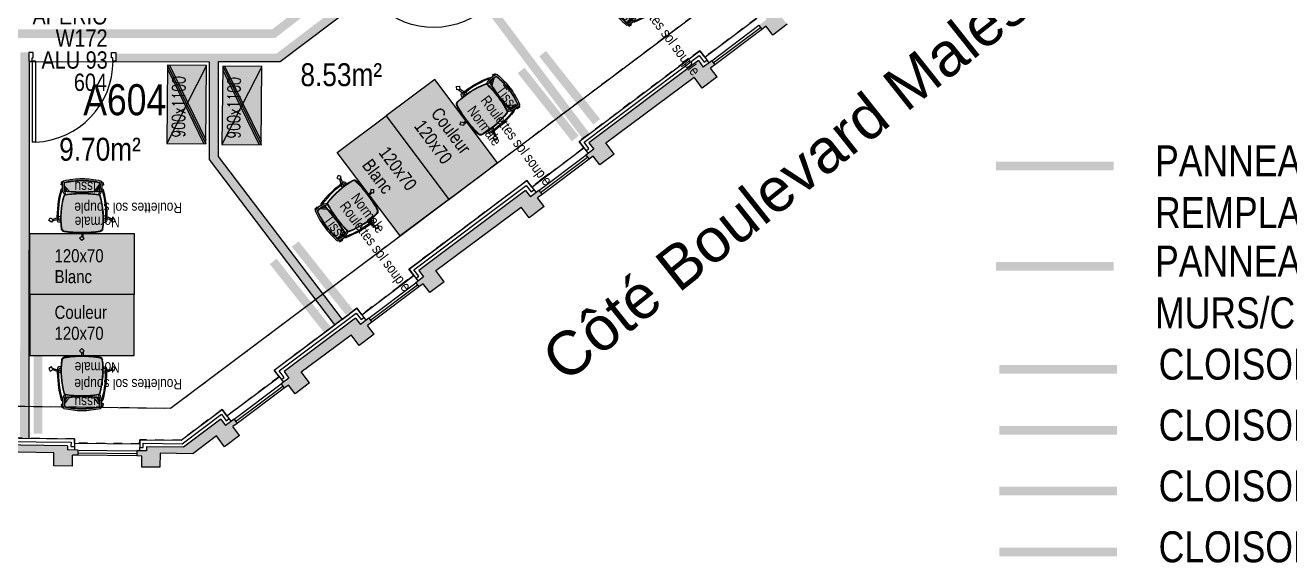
# Model space of a CAD drawing. Extents: x -28.5 to 23.1, y -8.3 to 57.2.
# Drawn here: x 0.21 to 14.74, y -6.72 to -0.54 of the extents above; entities that cross this region are included whole.
import ezdxf
from ezdxf.enums import TextEntityAlignment as Align

# ---------------------------------------------------------------- set-up
doc = ezdxf.new("R2010")
doc.units = 0
doc.header["$LTSCALE"] = 0.001
for name, pattern in [('CACHE', [0.375, 0.25, -0.125]), ('CONTINU', [0]), ('HIDDEN', [9.525, 6.35, -3.175])]:
    doc.linetypes.add(name, pattern=pattern)
for name, color, linetype in [('00-INF 180', 30, 'Continuous'), ('01-FAC_CHASSIS EXI', 4, 'Continuous'), ('01-STR_MACONNERIE_HACH', 252, 'Continuous'), ('02-ISOLATION', 6, 'ISOLATION'), ('A-Etiq_Mob', 7, 'Continuous'), ('A-Etiquettes', 7, 'Continuous'), ('A-MobilierAQ', 7, 'Continuous'), ('A-num pièce', 1, 'Continuous')]:
    doc.layers.add(name, color=color, linetype=linetype)
for name, color, linetype, true_color in [('A-cote', 7, 'Continuous', 0x425746), ('A-mobilier', 7, 'Continuous', 0x666666), ('A-MOQUETTE', 7, 'Continuous', 0xe5ecff), ('A-projet', 7, 'Continuous', 0x5b6280), ('A-signalétique', 7, 'Continuous', 0x666666), ('A-vitré', 7, 'Continuous', 0x61becc), ('couleur siege', 1, 'Continuous', 0xff0000)]:
    doc.layers.add(name, color=color, linetype=linetype, true_color=true_color)
doc.layers.add('A-portes', color=7, linetype='Continuous', lineweight=25)
doc.styles.add('ARIAL', font='arial.ttf')
doc.styles.add('ROMAND', font='romand__.ttf', dxfattribs={"width": 0.7})
doc.styles.get("Standard").update_dxf_attribs({"font": 'ARIALN.TTF'})
doc.linetypes.add('ISOLATION', pattern='A,0.00254,-2.54,[134,ltypeshp.shx,S=2.54,R=0,X=-2.54,Y=0],-5.08,[134,ltypeshp.shx,S=2.54,R=180,X=2.54,Y=0],-2.54', length=10.16254)

# ---------------------------------------------------------------- blocks, each defined once
blk = doc.blocks.new('chaise')
at = {"layer": 'A-mobilier', "ltscale": 0.1, "true_color": 0xc7c8ca}
h = blk.add_hatch(color=9, dxfattribs=at)
h.dxf.hatch_style = 1
h.paths.add_polyline_path([(0.272, 0.456, 0.30076), (0.236, 0.489, 0.043342), (0.008, 0.509, 0.043342), (-0.219, 0.489, 0.300759), (-0.255, 0.456, 0.09791), (-0.223, 0.027, 0.292085), (-0.207, 0.013, 0.040929), (0.008, -0.005, 0.040929), (0.223, 0.013, 0.292085), (0.239, 0.027, 0.09791)])
h.paths.add_polyline_path([(0.159, -0.024, 0.015765), (0.008, -0.018, 0.016739), (-0.152, -0.025), (-0.19, -0.069), (-0.218, -0.103, 0.040824), (-0.213, -0.142, 0.054873), (0.008, -0.167, 0.054873), (0.23, -0.142, 0.02252), (0.233, -0.121), (0.219, -0.101)])
h.paths.add_polyline_path([(0.191, -0.026, 0.003373), (0.159, -0.024), (0.219, -0.101), (0.233, -0.121, 0.02535), (0.235, -0.097)])
h.paths.add_polyline_path([(0.226, -0.03, 0.0036), (0.191, -0.026), (0.235, -0.097, 0.0714)])
h.paths.add_polyline_path([(-0.152, -0.025, 0.003505), (-0.185, -0.027), (-0.196, -0.043), (-0.217, -0.075, 0.030269), (-0.218, -0.103), (-0.19, -0.069)])
h.paths.add_polyline_path([(-0.185, -0.027, 0.002494), (-0.209, -0.03, 0.048116), (-0.217, -0.075), (-0.196, -0.043)], flags=17)
at = {"layer": 'A-mobilier'}
for p, q in [((0.004, 0.509), (0.006, 0.543)), ((0.022, 0.558), (0.023, 0.509)), ((-0.374, 0.349), (-0.308, 0.33)), ((-0.308, 0.308), (-0.363, 0.33)), ((-0.292, 0.326), (-0.283, 0.323)), ((-0.262, 0.365), (-0.287, 0.365)), ((-0.263, 0.345), (-0.272, 0.345)), ((0.279, 0.365), (0.303, 0.365)), ((0.279, 0.345), (0.288, 0.345)), ((0.324, 0.32), (0.378, 0.334)), ((0.398, 0.325), (0.324, 0.298)), ((0.279, 0.31), (0.309, 0.317)), ((0.309, 0.293), (0.279, 0.282)), ((-0.242, -0.066), (-0.241, -0.066)), ((-0.19, -0.069), (-0.219, -0.105)), ((-0.217, -0.075), (-0.196, -0.043)), ((0.233, -0.121), (0.219, -0.101)), ((0.258, -0.066), (0.257, -0.066))]:
    blk.add_line(p, q, dxfattribs=at)
at = {"layer": 'A-mobilier', "linetype": 'HIDDEN'}
for p, q in [((-0.283, 0.323), (-0.263, 0.317)), ((-0.263, 0.29), (-0.293, 0.302)), ((-0.196, -0.043), (-0.185, -0.027)), ((-0.152, -0.025), (-0.19, -0.069)), ((0.219, -0.101), (0.159, -0.024)), ((0.191, -0.026), (0.235, -0.097))]:
    blk.add_line(p, q, dxfattribs=at)
at = {"layer": 'A-mobilier'}
for points in [[(-0.024, 0.57), (0.006, 0.543), (0.034, 0.572), (0.003, 0.6)], [(-0.398, 0.31), (-0.363, 0.331), (-0.383, 0.366), (-0.418, 0.345)], [(0.395, 0.371), (0.378, 0.334), (0.415, 0.317), (0.432, 0.354)]]:
    blk.add_lwpolyline(points, close=True, dxfattribs=at)
for points in [[(-0.243, -0.109), (-0.259, -0.113), (-0.25, -0.153), (-0.237, -0.15)], [(0.255, -0.145), (0.275, -0.147), (0.28, -0.107), (0.259, -0.105)]]:
    blk.add_lwpolyline(points, dxfattribs=at)
for centre, radius, start, end in [((-0.212, 0.445), 0.0447, 99.9272, 166.8835), ((-0.019, -0.687), 1.184, 88.7046, 100.0235), ((0.008, -0.811), 1.32, 90, 99.927), ((0.008, -0.811), 1.32, 80.073, 90), ((0.035, -0.687), 1.184, 79.9765, 91.2954), ((0.228, 0.445), 0.0447, 13.1165, 80.0728), ((1.039, 0.304), 1.347, 178.2197, 195.2822), ((-0.287, 0.345), 0.02, 90, 178.2197), ((0.842, 0.272), 1.135, 177.2781, 195.5028), ((-0.272, 0.325), 0.02, 90, 177.2781), ((0.845, 0.323), 1.108, 173.1278, 195.4958), ((0.845, 0.323), 1.103, 173.7387, 195.3268), ((-0.203, 0.434), 0.0495, 115.9014, 169.3298), ((-0.829, 0.323), 1.103, 344.6732, 6.2613), ((-0.829, 0.323), 1.108, 344.5042, 6.8722), ((0.219, 0.434), 0.0495, 10.6702, 64.0986), ((-0.826, 0.272), 1.135, 344.4972, 2.7219), ((-1.023, 0.304), 1.347, 344.7178, 1.7803), ((0.288, 0.325), 0.02, 2.7219, 90), ((0.303, 0.345), 0.02, 1.7803, 90), ((-0.207, -0.008), 0.02, 80.7555, 159.0187), ((-0.204, 0.032), 0.02, 195.4958, 260.6251), ((0.02, -0.095), 0.243, 156.8702, 192.2258), ((-0.2, 0.037), 0.02, 195.3268, 260.7665), ((0.008, 1.315), 1.32, 260.6251, 270), ((-0.186, -0.008), 0.02, 114.7785, 159.0187), ((0.008, 1.315), 1.315, 260.7665, 270), ((0.008, 1.315), 1.315, 270, 279.2335), ((0.008, 1.315), 1.32, 270, 279.3749), ((0.202, -0.008), 0.02, 20.9813, 65.2215), ((0.216, 0.037), 0.02, 279.2335, 344.6732), ((0.223, -0.008), 0.02, 20.9813, 99.2445), ((-0.003, -0.095), 0.243, 347.7742, 23.1298), ((0.22, 0.032), 0.02, 279.3749, 344.5042), ((-0.241, -0.046), 0.02, 195.2822, 270), ((-0.233, -0.026), 0.02, 195.5028, 252.7294), ((0.02, -0.095), 0.263, 159.0187, 193.9621), ((-0.22, -0.145), 0.02, 218.589, 257.0335), ((0.02, -0.095), 0.238, 164.1556, 191.4603), ((0.01, 0.853), 1.024, 257.1546, 269.8984), ((0.031, -2.412), 2.399, 90.5363, 95.8288), ((0.01, 0.853), 1.019, 257.3346, 269.8979), ((0.031, -2.412), 2.394, 90.5374, 95.7482), ((-0.014, -2.412), 2.399, 84.1712, 89.4637), ((-0.014, -2.412), 2.394, 84.2518, 89.4626), ((0.006, 0.853), 1.019, 270.1021, 282.6654), ((0.006, 0.853), 1.024, 270.1016, 282.8454), ((-0.003, -0.095), 0.238, 348.5397, 15.8444), ((0.236, -0.145), 0.02, 282.9665, 321.411), ((-0.003, -0.095), 0.263, 346.0379, 20.9813), ((0.249, -0.026), 0.02, 287.2706, 344.4972), ((0.257, -0.046), 0.02, 270, 344.7178), ((0.01, 0.853), 1.044, 257.0335, 269.9004), ((0.006, 0.853), 1.044, 270.0996, 282.9665)]:
    blk.add_arc(centre, radius, start, end, dxfattribs=at)
blk = doc.blocks.new('SiègeT1')
at = {"layer": 'couleur siege', "true_color": 0x8a6689}
for points in [[(-0.194, 0.224), (-0.077, 0.21), (0.039, 0.212), (0.155, 0.217), (0.198, 0.222), (0.203, 0.244), (0.204, 0.282), (0.201, 0.321), (0.123, 0.338), (0.039, 0.343), (-0.023, 0.345), (-0.098, 0.338), (-0.149, 0.331), (-0.196, 0.322), (-0.202, 0.3), (-0.201, 0.265)], [(-0.208, -0.236), (-0.225, -0.22), (-0.234, -0.197), (-0.236, -0.14), (-0.238, -0.076), (-0.234, -0.012), (-0.228, 0.045), (-0.218, 0.102), (-0.211, 0.132), (-0.201, 0.169), (-0.197, 0.177), (-0.184, 0.18), (-0.12, 0.188), (-0.049, 0.193), (0.009, 0.195), (0.077, 0.193), (0.132, 0.188), (0.169, 0.183), (0.191, 0.179), (0.199, 0.177), (0.204, 0.173), (0.207, 0.164), (0.219, 0.115), (0.231, 0.045), (0.237, -0.005), (0.241, -0.063), (0.241, -0.105), (0.24, -0.159), (0.236, -0.197), (0.235, -0.21), (0.229, -0.22), (0.222, -0.229), (0.213, -0.234), (0.207, -0.236), (0.175, -0.242), (0.114, -0.248), (0.051, -0.251), (-0.05, -0.252), (-0.126, -0.247), (-0.191, -0.238)]]:
    blk.add_hatch(color=8, dxfattribs=at).paths.add_polyline_path(points)
at = {"extrusion": (0, 0, -1), "xscale": 0.8999999999999986, "yscale": 0.8999999999999986, "zscale": -0.9, "rotation": 180}
blk.add_blockref('chaise', (0.005, 0.195), dxfattribs=at)
at = {"layer": 'A-Etiq_Mob', "style": 'ROMAND', "width": 0.7}
for tag, p in [('FINITION', (-0.079, 0.177)), ('PIETEMENT', (-0.091, -0.031)), ('ASSISE', (-0.088, -0.224)), ('COULEUR', (-0.104, -0.424))]:
    blk.add_attdef(tag, p, '', height=0.15, dxfattribs=at)
blk = doc.blocks.new('Poste127')
at = {"transparency": 33554582}
h = blk.add_hatch(color=256, dxfattribs=at)
h.dxf.hatch_style = 1
h.set_gradient(color1=(199, 200, 202), color2=(255, 246, 230), tint=1, name='CURVED')
h.paths.add_polyline_path([(0, 0.7), (0, 0), (1.2, 0), (1.2, 0.7)])
blk.add_lwpolyline([(0, 0.7), (0, 0), (1.2, 0), (1.2, 0.7)], close=True)
at = {"layer": 'A-Etiq_Mob'}
for tag, p in [('FINITION', (0.284, 0.421)), ('DIM', (0.284, 0.18))]:
    blk.add_attdef(tag, p, '', height=0.15, dxfattribs=at)
blk = doc.blocks.new('Poste127Couleur')
at = {"transparency": 33554582}
h = blk.add_hatch(color=256, dxfattribs=at)
h.dxf.hatch_style = 1
h.set_gradient(color1=(169, 83, 160), color2=(255, 246, 230), tint=1, name='CURVED')
h.paths.add_polyline_path([(0, 0.703), (0, 0.003), (1.2, 0.003), (1.2, 0.703)])
blk.add_lwpolyline([(0, 0.7), (0, 0), (1.2, 0), (1.2, 0.7)], close=True)
at = {"layer": 'A-Etiq_Mob'}
for tag, p in [('STRATIFIE', (0.284, 0.421)), ('DIM', (0.284, 0.18))]:
    blk.add_attdef(tag, p, '', height=0.15, dxfattribs=at)
blk = doc.blocks.new('Xref-R6-2018-11')
at = {"layer": '01-STR_MACONNERIE_HACH'}
h = blk.add_hatch(color=256, dxfattribs=at)
h.dxf.hatch_style = 1
h.paths.add_polyline_path([(-9.864, 5.771), (-9.754, 5.77), (-9.753, 5.859), (-9.807, 5.86), (-9.807, 5.987), (-9.948, 5.988), (-9.949, 5.806), (-10.91, 5.812), (-10.909, 5.994), (-11.051, 5.995), (-11.052, 5.868), (-11.106, 5.868), (-11.107, 5.779), (-10.996, 5.778), (-10.997, 5.624), (-9.865, 5.617)])
h.paths.add_polyline_path([(-6.915, 5.752), (-6.804, 5.751), (-6.803, 5.841), (-6.858, 5.841), (-6.857, 5.968), (-6.999, 5.969), (-7, 5.787), (-8.61, 5.798), (-8.609, 5.979), (-8.75, 5.98), (-8.751, 5.853), (-8.805, 5.853), (-8.806, 5.764), (-8.695, 5.763), (-8.696, 5.609), (-6.916, 5.598)])
h.paths.add_polyline_path([(-3.966, 5.733), (-3.855, 5.732), (-3.855, 5.822), (-3.909, 5.822), (-3.908, 5.949), (-4.05, 5.95), (-4.051, 5.768), (-5.66, 5.779), (-5.659, 5.96), (-5.8, 5.961), (-5.801, 5.834), (-5.856, 5.834), (-5.856, 5.745), (-5.746, 5.744), (-5.747, 5.59), (-3.967, 5.579)])
h.paths.add_polyline_path([(-1.648, 5.718), (-1.537, 5.717), (-1.537, 5.807), (-1.591, 5.807), (-1.591, 5.934), (-1.732, 5.935), (-1.733, 5.754), (-2.711, 5.76), (-2.71, 5.942), (-2.852, 5.942), (-2.852, 5.815), (-2.907, 5.816), (-2.907, 5.726), (-2.797, 5.725), (-2.798, 5.571), (-1.649, 5.564)])
h.paths.add_polyline_path([(9.289, 6.053), (16.434, -3.486), (15.571, -4.134), (15.627, -4.209), (15.537, -4.276), (15.573, -4.324), (15.621, -4.288), (15.697, -4.388), (15.862, -4.264), (15.766, -4.136), (16.546, -3.55), (16.818, -3.911), (17.24, -3.594), (16.995, -3.269), (9.452, 6.775), (8.187, 5.818), (8.094, 5.94), (7.91, 5.8), (7.99, 5.694), (7.881, 5.609), (7.98, 5.478), (8.195, 5.645), (8.397, 5.378)])
h.paths.add_polyline_path([(14.794, -4.874), (14.887, -4.997), (15.058, -4.868), (14.983, -4.767), (15.032, -4.73), (14.996, -4.682), (14.899, -4.755), (14.843, -4.681), (13.444, -5.732), (13.499, -5.806), (13.41, -5.873), (13.446, -5.921), (13.494, -5.885), (13.57, -5.986), (13.735, -5.862), (13.639, -5.733)])
h.paths.add_polyline_path([(12.931, -6.466), (12.855, -6.365), (12.905, -6.328), (12.869, -6.28), (12.772, -6.353), (12.716, -6.278), (11.4, -7.267), (11.456, -7.341), (11.366, -7.408), (11.402, -7.456), (11.45, -7.42), (11.526, -7.521), (11.691, -7.397), (11.595, -7.268), (12.667, -6.471), (12.759, -6.595)])
h.paths.add_polyline_path([(10.812, -7.9), (10.861, -7.863), (10.825, -7.815), (10.728, -7.888), (10.672, -7.813), (9.413, -8.759), (9.468, -8.833), (9.379, -8.901), (9.415, -8.949), (9.463, -8.912), (9.539, -9.013), (9.704, -8.889), (9.608, -8.761), (10.623, -8.006), (10.716, -8.13), (10.887, -8.001)])
h.paths.add_polyline_path([(8.824, -9.392), (8.874, -9.355), (8.838, -9.307), (8.741, -9.38), (8.685, -9.306), (7.458, -10.228), (7.513, -10.302), (7.424, -10.369), (7.46, -10.417), (7.508, -10.381), (7.584, -10.482), (7.749, -10.357), (7.653, -10.229), (8.636, -9.499), (8.728, -9.622), (8.9, -9.493)])
h.paths.add_polyline_path([(6.869, -10.86), (6.919, -10.823), (6.883, -10.775), (6.786, -10.848), (6.73, -10.774), (5.909, -11.39), (5.965, -11.465), (5.875, -11.532), (5.911, -11.58), (5.96, -11.544), (6.035, -11.644), (6.201, -11.52), (6.104, -11.392), (6.681, -10.967), (6.773, -11.09), (6.945, -10.961)])
h.paths.add_polyline_path([(5.321, -12.023), (5.37, -11.986), (5.334, -11.938), (5.237, -12.011), (5.181, -11.937), (4.752, -12.259), (4.329, -12.254), (4.329, -12.302), (4.217, -12.3), (4.216, -12.36), (4.276, -12.361), (4.275, -12.487), (4.481, -12.49), (4.483, -12.329), (4.861, -12.334), (5.132, -12.13), (5.225, -12.253), (5.397, -12.124)])
h.paths.add_polyline_path([(3.478, -12.351), (3.539, -12.352), (3.54, -12.292), (3.419, -12.29), (3.419, -12.242), (2.292, -12.228), (2.291, -12.276), (2.179, -12.274), (2.178, -12.334), (2.239, -12.335), (2.237, -12.461), (2.444, -12.464), (2.446, -12.303), (3.263, -12.32), (3.261, -12.474), (3.476, -12.477)])
h.paths.add_polyline_path([(1.382, -12.217), (-0.924, -12.187), (-0.925, -12.235), (-1.036, -12.233), (-1.037, -12.293), (-0.977, -12.294), (-0.979, -12.42), (-0.772, -12.423), (-0.77, -12.262), (1.225, -12.294), (1.223, -12.448), (1.438, -12.451), (1.44, -12.325), (1.502, -12.326), (1.502, -12.266), (1.381, -12.264)])
h.paths.add_polyline_path([(-1.713, -12.225), (-1.835, -12.223), (-1.834, -12.175), (-3.226, -12.158), (-3.227, -12.205), (-3.339, -12.204), (-3.339, -12.264), (-3.279, -12.265), (-3.281, -12.391), (-3.074, -12.393), (-3.072, -12.232), (-1.99, -12.253), (-1.992, -12.407), (-1.777, -12.41), (-1.776, -12.284), (-1.714, -12.284)])
h.paths.add_polyline_path([(-4.015, -12.195), (-4.137, -12.194), (-4.136, -12.146), (-6.235, -12.119), (-6.235, -12.167), (-6.347, -12.165), (-6.348, -12.225), (-6.288, -12.226), (-6.289, -12.352), (-6.083, -12.355), (-6.08, -12.194), (-4.292, -12.223), (-4.294, -12.378), (-4.08, -12.38), (-4.078, -12.254), (-4.016, -12.255)])
h.paths.add_polyline_path([(-7.145, -12.108), (-9.19, -12.082), (-9.191, -12.129), (-9.302, -12.128), (-9.303, -12.188), (-9.243, -12.188), (-9.245, -12.315), (-9.038, -12.317), (-9.036, -12.156), (-7.301, -12.185), (-7.303, -12.339), (-7.088, -12.342), (-7.086, -12.216), (-7.025, -12.217), (-7.024, -12.157), (-7.145, -12.155)])
h.paths.add_polyline_path([(-10.042, -12.178), (-9.98, -12.179), (-9.979, -12.119), (-10.101, -12.117), (-10.1, -12.07), (-11.504, -12.052), (-11.504, -12.1), (-11.616, -12.098), (-11.617, -12.158), (-11.557, -12.159), (-11.558, -12.285), (-11.352, -12.288), (-11.35, -12.127), (-10.256, -12.147), (-10.258, -12.302), (-10.043, -12.304)])
h.paths.add_polyline_path([(2.694, 4.769), (2.849, 4.877), (2.093, 5.949), (0.484, 5.959), (0.482, 5.739), (-0.394, 5.745), (-0.392, 5.927), (-0.534, 5.928), (-0.535, 5.8), (-0.589, 5.801), (-0.59, 5.711), (-0.479, 5.711), (-0.48, 5.557), (0.67, 5.549), (0.671, 5.769), (1.995, 5.761)])
h.paths.add_polyline_path([(3.718, 3.643), (3.564, 3.534), (4.011, 2.9), (4.663, 2.806), (4.663, 2.808), (4.946, 2.765), (5.691, 3.329), (5.512, 3.566), (5.78, 3.774), (5.68, 3.903), (5.606, 3.846), (5.504, 3.979), (5.31, 3.832), (5.403, 3.71), (4.49, 3.019), (4.119, 3.075)])
h.paths.add_polyline_path([(-13.035, -4.406), (-13.535, -4.406), (-13.535, -3.406), (-13.016, -3.406), (-12.848, 5.636), (-12.166, 5.631), (-12.165, 5.785), (-12.054, 5.785), (-12.054, 5.874), (-12.108, 5.874), (-12.107, 6.002), (-12.249, 6.003), (-12.25, 5.821), (-13.431, 5.828), (-13.766, -12.103), (-12.57, -12.118), (-12.572, -12.272), (-12.357, -12.275), (-12.356, -12.149), (-12.294, -12.15), (-12.293, -12.09), (-12.414, -12.088), (-12.414, -12.04), (-13.177, -12.031), (-13.036, -4.429)])
h.paths.add_polyline_path([(-13.535, -4.406), (-13.535, -3.406)], flags=16)
for p, q in [((11.691, -7.397), (11.526, -7.521)), ((11.45, -7.42), (11.402, -7.456)), ((10.672, -7.813), (9.413, -8.759)), ((10.825, -7.815), (10.728, -7.888)), ((10.861, -7.863), (10.812, -7.9)), ((10.887, -8.001), (10.716, -8.13)), ((9.468, -8.833), (9.379, -8.901)), ((9.463, -8.912), (9.415, -8.949)), ((9.704, -8.889), (9.539, -9.013)), ((8.685, -9.306), (7.458, -10.228)), ((8.838, -9.307), (8.741, -9.38)), ((8.874, -9.355), (8.824, -9.392)), ((8.9, -9.493), (8.728, -9.622)), ((7.513, -10.302), (7.424, -10.369)), ((7.508, -10.381), (7.46, -10.417)), ((7.749, -10.357), (7.584, -10.482)), ((6.73, -10.774), (5.909, -11.39)), ((6.883, -10.775), (6.786, -10.848)), ((6.919, -10.823), (6.869, -10.86)), ((6.945, -10.961), (6.773, -11.09)), ((5.965, -11.465), (5.875, -11.532)), ((5.96, -11.544), (5.911, -11.58)), ((6.201, -11.52), (6.035, -11.644)), ((5.181, -11.937), (4.752, -12.259)), ((5.334, -11.938), (5.237, -12.011)), ((5.37, -11.986), (5.321, -12.023)), ((5.132, -12.13), (4.861, -12.334)), ((5.225, -12.253), (5.132, -12.13)), ((5.397, -12.124), (5.225, -12.253)), ((3.419, -12.242), (2.292, -12.228)), ((3.54, -12.292), (3.419, -12.29)), ((3.539, -12.352), (3.478, -12.351)), ((4.329, -12.302), (4.217, -12.3)), ((4.752, -12.259), (4.329, -12.254)), ((4.483, -12.329), (4.481, -12.49)), ((4.861, -12.334), (4.483, -12.329)), ((3.476, -12.477), (3.261, -12.474)), ((4.276, -12.361), (4.216, -12.36)), ((4.481, -12.49), (4.275, -12.487))]:
    blk.add_line(p, q)
for points in [[(11.366, -7.408), (11.402, -7.456)], [(11.526, -7.521), (11.45, -7.42)], [(10.672, -7.813), (10.728, -7.888)], [(10.825, -7.815), (10.861, -7.863)], [(10.887, -8.001), (10.812, -7.9)], [(9.608, -8.761), (10.623, -8.006)], [(10.716, -8.13), (10.623, -8.006)], [(9.413, -8.759), (9.468, -8.833)], [(9.704, -8.889), (9.608, -8.761)], [(9.379, -8.901), (9.415, -8.949)], [(9.539, -9.013), (9.463, -8.912)], [(8.685, -9.306), (8.741, -9.38)], [(8.9, -9.493), (8.824, -9.392)], [(8.838, -9.307), (8.874, -9.355)], [(7.653, -10.229), (8.636, -9.499)], [(8.728, -9.622), (8.636, -9.499)], [(7.458, -10.228), (7.513, -10.302)], [(7.749, -10.357), (7.653, -10.229)], [(7.424, -10.369), (7.46, -10.417)], [(7.584, -10.482), (7.508, -10.381)], [(6.73, -10.774), (6.786, -10.848)], [(6.945, -10.961), (6.869, -10.86)], [(6.883, -10.775), (6.919, -10.823)], [(6.104, -11.392), (6.681, -10.967)], [(6.773, -11.09), (6.681, -10.967)], [(5.909, -11.39), (5.965, -11.465)], [(6.201, -11.52), (6.104, -11.392)], [(5.875, -11.532), (5.911, -11.58)], [(6.035, -11.644), (5.96, -11.544)], [(5.181, -11.937), (5.237, -12.011)], [(5.397, -12.124), (5.321, -12.023)], [(5.334, -11.938), (5.37, -11.986)], [(2.446, -12.303), (3.263, -12.32)], [(3.261, -12.474), (3.263, -12.32)], [(3.419, -12.242), (3.419, -12.29)], [(3.476, -12.477), (3.478, -12.351)], [(3.54, -12.292), (3.539, -12.352)], [(4.217, -12.3), (4.216, -12.36)], [(4.329, -12.254), (4.329, -12.302)], [(4.275, -12.487), (4.276, -12.361)]]:
    blk.add_lwpolyline(points)
at = {"layer": '00-INF 180', "linetype": 'CACHE', "ltscale": 0.5}
for points in [[(-13.169, -11.583), (4.605, -11.81), (16.166, -3.128)], [(11.344, -7.325), (10.744, -7.776), (10.688, -7.701), (9.301, -8.743), (9.356, -8.818), (8.757, -9.268), (8.701, -9.194), (7.346, -10.212), (7.401, -10.286), (6.802, -10.736), (6.746, -10.662), (5.797, -11.375), (5.853, -11.449), (5.253, -11.899), (5.197, -11.825), (4.726, -12.179), (4.25, -12.173), (4.25, -12.221), (3.5, -12.211), (3.5, -12.164), (2.213, -12.147)]]:
    blk.add_lwpolyline(points, dxfattribs=at)
at = {"layer": '01-FAC_CHASSIS EXI', "linetype": 'CONTINU'}
for p, q in [((10.843, -7.839), (11.384, -7.432)), ((8.856, -9.331), (9.397, -8.925)), ((6.901, -10.799), (7.442, -10.393)), ((5.352, -11.962), (5.893, -11.556)), ((3.54, -12.322), (4.217, -12.33))]:
    blk.add_line(p, q, dxfattribs=at)
at = {"layer": '01-FAC_CHASSIS EXI'}
for points in [[(10.825, -7.815), (11.366, -7.408)], [(11.402, -7.456), (10.861, -7.863)], [(8.838, -9.307), (9.379, -8.901)], [(9.415, -8.949), (8.874, -9.355)], [(6.883, -10.775), (7.424, -10.369)], [(7.46, -10.417), (6.919, -10.823)], [(5.334, -11.938), (5.875, -11.532)], [(5.911, -11.58), (5.37, -11.986)], [(4.216, -12.36), (3.539, -12.352)], [(3.54, -12.292), (4.217, -12.3)]]:
    blk.add_lwpolyline(points, dxfattribs=at)
at = {"layer": '02-ISOLATION'}
blk.add_lwpolyline([(2.213, -12.147), (3.5, -12.164), (3.5, -12.211), (4.25, -12.221), (4.25, -12.173), (4.726, -12.179), (5.197, -11.825), (5.253, -11.899), (5.853, -11.449), (5.797, -11.375), (6.746, -10.662), (6.802, -10.736), (7.401, -10.286), (7.346, -10.212), (8.701, -9.194), (8.757, -9.268), (9.356, -8.818), (9.301, -8.743), (10.688, -7.701), (10.744, -7.776), (11.344, -7.325)], dxfattribs=at)
at = {"layer": '02-ISOLATION', "linetype": 'ISOLATION', "ltscale": 0.004}
for points in [[(9.381, -8.85), (9.412, -8.826), (9.357, -8.751), (10.68, -7.757), (10.736, -7.832), (10.768, -7.808)], [(7.425, -10.318), (7.457, -10.294), (7.402, -10.22), (8.693, -9.25), (8.749, -9.324), (8.781, -9.3)], [(5.877, -11.481), (5.909, -11.457), (5.853, -11.383), (6.738, -10.718), (6.794, -10.792), (6.826, -10.768)], [(4.249, -12.261), (4.289, -12.261), (4.29, -12.214), (4.739, -12.219), (5.189, -11.881), (5.245, -11.955), (5.277, -11.931)], [(2.211, -12.235), (2.251, -12.235), (2.252, -12.188), (3.46, -12.203), (3.459, -12.25), (3.499, -12.251)]]:
    blk.add_lwpolyline(points, dxfattribs=at)
at = {"layer": '02-ISOLATION', "linetype": 'CONTINU'}
for points in [[(10.744, -7.776), (10.792, -7.84)], [(9.356, -8.818), (9.405, -8.882)], [(8.757, -9.268), (8.805, -9.332)], [(7.401, -10.286), (7.449, -10.35)], [(6.802, -10.736), (6.85, -10.8)], [(5.845, -11.439), (5.901, -11.513)], [(5.245, -11.889), (5.301, -11.963)], [(3.5, -12.211), (3.499, -12.291)], [(4.25, -12.221), (4.249, -12.301)]]:
    blk.add_lwpolyline(points, dxfattribs=at)
at = {"style": 'ARIAL'}
blk.add_text('Côté Boulevard Malesherbes', height=0.5, rotation=38.4429, dxfattribs=at).set_placement((9.136, -11.532))
blk = doc.blocks.new('armoire90Réhausse')
at = {"true_color": 0xfdedc9}
h = blk.add_hatch(color=254, dxfattribs=at)
h.dxf.hatch_style = 1
h.paths.add_polyline_path([(0, 0.45), (0, 0), (0.9, 0), (0.9, 0.45)])
blk.add_lwpolyline([(0, 0.45), (0, 0), (0.9, 0), (0.9, 0.45)], close=True)
for points in [[(0.9, 0), (0, 0.45)], [(0.9, 0.45), (0, 0)], [(0.855, 0.45), (0, 0.022)], [(0.9, 0.428), (0.045, 0)]]:
    blk.add_lwpolyline(points)
at = {"layer": 'A-Etiq_Mob', "style": 'ROMAND', "width": 0.7}
for tag, p in [('DIMENSION', (0.068, 0.242)), ('FINITION', (0.068, 0.001)), ('PORTES', (0.068, -0.239))]:
    blk.add_attdef(tag, p, '', height=0.15, dxfattribs=at)
blk = doc.blocks.new('P_93100')
for p, q in [((0.425, 0.93), (0.465, 0.93)), ((0.425, 0), (0.425, 0.93)), ((0.465, 0), (0.465, 0.93)), ((-0.5, -0.1), (-0.5, 0)), ((-0.5, 0), (-0.465, 0)), ((-0.465, 0), (-0.465, -0.04)), ((0.425, 0), (0.465, 0)), ((0.465, 0), (0.465, -0.04)), ((0.5, 0), (0.465, 0)), ((0.5, -0.1), (0.5, 0)), ((-0.45, -0.1), (-0.5, -0.1)), ((-0.465, -0.04), (-0.45, -0.04)), ((-0.45, -0.04), (-0.45, -0.1)), ((0.465, -0.04), (0.45, -0.04)), ((0.45, -0.04), (0.45, -0.1)), ((0.45, -0.1), (0.5, -0.1))]:
    blk.add_line(p, q)
blk.add_arc((0.465, 0), 0.931, 92.4628, 180)
at = {"ltscale": 6}
blk.add_attdef('N°', (-0.393, 0.145), '', height=0.199, dxfattribs=at)
at = {"layer": 'A-Etiquettes', "ltscale": 6}
for tag, p in [('NATURE/DIM', (-0.393, -0.11)), ('FINITION', (-0.393, -0.366)), ('FERMETURE', (-0.393, -0.622)), ('FP:', (-0.393, -0.877))]:
    blk.add_attdef(tag, p, '', height=0.199, dxfattribs=at)

msp = doc.modelspace()

# ---------------------------------------------------------------- linework, layer by layer
at = {"ltscale": 0.01}
msp.add_lwpolyline([(-15.894, -4.714), (1.881, -4.941), (13.442, 3.741), (6.848, 12.544), (5.95, 11.865), (5.719, 12.182), (5.657, 12.134), (5.452, 12.399), (2.899, 10.42), (3.079, 10.183), (3.015, 10.135), (3.252, 9.822), (2.535, 9.279), (1.84, 9.379), (1.84, 9.222), (1.023, 9.341), (0.577, 9.973), (0.345, 9.81), (-0.755, 11.372)], dxfattribs=at)
at = {"layer": 'A-Etiquettes', "color": 1, "true_color": 0xff0000, "const_width": 0.1}
for points in [[(6.157, -0.866), (6.779, -1.649)], [(5.91, -1.058), (6.532, -1.841)], [(12.719, -3.312), (11.367, -3.312)], [(12.719, -3.312), (11.367, -3.312)], [(12.719, -3.312), (11.367, -3.312)], [(12.719, -3.312), (11.367, -3.312)], [(0.355, -4.235), (0.355, -5.235)]]:
    msp.add_lwpolyline(points, dxfattribs=at)
at = {"layer": 'A-Etiquettes', "color": 82, "true_color": 0x4cdb0f, "const_width": 0.1}
for points in [[(12.719, -2.158), (11.367, -2.158)], [(3.313, -3.054), (3.935, -3.837)], [(3.06, -3.255), (3.682, -4.038)]]:
    msp.add_lwpolyline(points, dxfattribs=at)
at = {"layer": 'A-Etiquettes', "color": 251, "true_color": 0x666666, "const_width": 0.1}
msp.add_lwpolyline([(12.76, -4.495), (11.408, -4.495)], dxfattribs=at)
at = {"layer": 'A-Etiquettes', "color": 212, "true_color": 0xbc10b6, "const_width": 0.1}
msp.add_lwpolyline([(12.76, -4.495), (11.408, -4.495)], dxfattribs=at)
at = {"layer": 'A-Etiquettes', "color": 143, "true_color": 0x61becc, "const_width": 0.1}
msp.add_lwpolyline([(12.76, -5.195), (11.408, -5.195)], dxfattribs=at)
at = {"layer": 'A-Etiquettes', "color": 157, "true_color": 0x5b6280, "const_width": 0.1}
msp.add_lwpolyline([(12.76, -5.895), (11.408, -5.895)], dxfattribs=at)
at = {"layer": 'A-Etiquettes', "color": 30, "true_color": 0xff7f00, "const_width": 0.1}
msp.add_lwpolyline([(12.76, -6.595), (11.408, -6.595)], dxfattribs=at)
msp.add_lwpolyline([(12.76, -6.595), (11.408, -6.595)], dxfattribs=at)
msp.add_lwpolyline([(12.76, -6.595), (11.408, -6.595)], dxfattribs=at)
msp.add_lwpolyline([(12.76, -6.595), (11.408, -6.595)], dxfattribs=at)
at = {"layer": 'A-MOQUETTE', "ltscale": 0.01}
msp.add_lwpolyline([(7.255, 2.144), (3.139, -0.961), (2.428, -0.961), (2.428, -2.047), (3.851, -3.921), (4.021, -3.793), (4.077, -3.867), (4.677, -3.417), (4.621, -3.342), (5.977, -2.325), (6.032, -2.399), (6.632, -1.948), (6.576, -1.874), (7.964, -0.832), (8.02, -0.906), (8.619, -0.456)], dxfattribs=at)
msp.add_lwpolyline([(2.328, -0.963), (0.254, -0.96), (0.252, -5.288), (0.776, -5.294), (0.775, -5.342), (1.525, -5.351), (1.526, -5.304), (2.001, -5.31), (2.473, -4.956), (2.529, -5.03), (3.128, -4.58), (3.073, -4.505), (3.77, -3.982), (2.327, -2.081)], close=True, dxfattribs=at)
at = {"layer": 'A-projet', "const_width": 0.1}
for points in [[(6.658, -1.815), (4.918, 0.501)], [(0.201, -5.287), (0.204, -0.852)]]:
    msp.add_lwpolyline(points, dxfattribs=at)
at = {"layer": 'A-signalétique', "color": 1, "linetype": 'CACHE', "ltscale": 2000, "true_color": 0xff0000, "const_width": 0.1}
msp.add_lwpolyline([(2.193, 8.345), (6.822, 2.276), (3.065, -0.636), (-10.946, -0.636)], dxfattribs=at)
at = {"layer": 'A-vitré', "const_width": 0.1}
for points in [[(1.253, -0.914), (3.116, -0.914), (4.104, -0.163)], [(2.378, -0.962), (2.377, -2.064), (3.81, -3.952)]]:
    msp.add_lwpolyline(points, dxfattribs=at)

# ---------------------------------------------------------------- block references
at = {"ltscale": 0.01}
msp.add_blockref('Xref-R6-2018-11', (-2.724, 6.869), dxfattribs=at)
at = {"layer": 'A-mobilier'}
ref = msp.add_blockref('SiègeT1', (7.265, -0.159), dxfattribs=dict(at, xscale=-1, rotation=126.9064557659437))
ref.add_attrib('FINITION', 'Tissu', dxfattribs={"layer": 'A-Etiq_Mob', "height": 0.12, "rotation": 306.9065}).set_placement((6.925, -0.315), align=Align.BOTTOM_LEFT)
ref.add_attrib('ASSISE', 'Normale', dxfattribs={"layer": 'A-Etiq_Mob', "height": 0.12, "rotation": 306.9065}).set_placement((7.241, -0.067), align=Align.BOTTOM_LEFT)
ref.add_attrib('PIETEMENT', 'Roulettes sol souple', dxfattribs={"layer": 'A-Etiq_Mob', "height": 0.12, "rotation": 306.9065}).set_placement((7.109, -0.162), align=Align.BOTTOM_LEFT)
ref = msp.add_blockref('SiègeT1', (5.488, -1.479), dxfattribs=dict(at, rotation=306.9064557659437))
ref.add_attrib('FINITION', 'Tissu', dxfattribs={"layer": 'A-Etiq_Mob', "height": 0.12, "rotation": 306.9065}).set_placement((5.583, -1.309), align=Align.BOTTOM_LEFT)
ref.add_attrib('ASSISE', 'Normale', dxfattribs={"layer": 'A-Etiq_Mob', "height": 0.12, "rotation": 306.9065}).set_placement((5.256, -1.543), align=Align.BOTTOM_LEFT)
ref.add_attrib('PIETEMENT', 'Roulettes sol souple', dxfattribs={"layer": 'A-Etiq_Mob', "height": 0.12, "rotation": 306.9065}).set_placement((5.409, -1.425), align=Align.BOTTOM_LEFT)
at = {"layer": 'A-mobilier', "ltscale": 0.1, "rotation": 306.9064557659437}
msp.add_blockref('Poste127Couleur', (4.357, -1.581), dxfattribs=at).add_auto_attribs({'STRATIFIE': 'Couleur', 'DIM': '120x70'})
at = {"layer": 'A-mobilier', "ltscale": 0.1}
ref = msp.add_blockref('Poste127', (4.357, -1.581), dxfattribs=dict(at, xscale=-1, rotation=126.9064557659437))
ref.add_attrib('STRATIFIE', 'Blanc', (4.073, -2.149), dxfattribs={"layer": 'A-Etiq_Mob', "ltscale": 0.1, "height": 0.15, "rotation": 306.9065})
ref.add_attrib('DIM', '120x70', (4.265, -2.005), dxfattribs={"layer": 'A-Etiq_Mob', "ltscale": 0.1, "height": 0.15, "rotation": 306.9065})
at = {"layer": 'A-mobilier'}
ref = msp.add_blockref('SiègeT1', (3.944, -2.639), dxfattribs=dict(at, xscale=-1, rotation=126.9064557659437))
ref.add_attrib('FINITION', 'Tissu', dxfattribs={"layer": 'A-Etiq_Mob', "height": 0.12, "rotation": 306.9065}).set_placement((3.604, -2.795), align=Align.BOTTOM_LEFT)
ref.add_attrib('ASSISE', 'Normale', dxfattribs={"layer": 'A-Etiq_Mob', "height": 0.12, "rotation": 306.9065}).set_placement((3.919, -2.547), align=Align.BOTTOM_LEFT)
ref.add_attrib('PIETEMENT', 'Roulettes sol souple', dxfattribs={"layer": 'A-Etiq_Mob', "height": 0.12, "rotation": 306.9065}).set_placement((3.788, -2.642), align=Align.BOTTOM_LEFT)
ref = msp.add_blockref('SiègeT1', (0.861, -2.669), dxfattribs=at)
ref.add_attrib('FINITION', 'Tissu', dxfattribs={"layer": 'A-Etiq_Mob', "height": 0.12, "rotation": 180}).set_placement((1.104, -2.303), align=Align.BOTTOM_LEFT)
ref.add_attrib('ASSISE', 'Normale', dxfattribs={"layer": 'A-Etiq_Mob', "height": 0.12, "rotation": 180}).set_placement((1.297, -2.705), align=Align.BOTTOM_LEFT)
ref.add_attrib('PIETEMENT', 'Roulettes sol souple', dxfattribs={"layer": 'A-Etiq_Mob', "height": 0.12, "rotation": 180}).set_placement((2.012, -2.543), align=Align.BOTTOM_LEFT)
at = {"layer": 'A-mobilier', "ltscale": 0.1}
ref = msp.add_blockref('Poste127', (0.263, -2.935), dxfattribs=dict(at, xscale=-1, rotation=180))
ref.add_attrib('STRATIFIE', 'Blanc', (0.547, -3.504), dxfattribs={"layer": 'A-Etiq_Mob', "ltscale": 0.1, "height": 0.15})
ref.add_attrib('DIM', '120x70', (0.547, -3.264), dxfattribs={"layer": 'A-Etiq_Mob', "ltscale": 0.1, "height": 0.15})
msp.add_blockref('Poste127Couleur', (0.263, -4.335), dxfattribs=at).add_auto_attribs({'STRATIFIE': 'Couleur', 'DIM': '120x70'})
at = {"layer": 'A-mobilier'}
ref = msp.add_blockref('SiègeT1', (0.861, -4.601), dxfattribs=dict(at, xscale=-1, rotation=180))
ref.add_attrib('FINITION', 'Tissu', dxfattribs={"layer": 'A-Etiq_Mob', "height": 0.12, "rotation": 180}).set_placement((1.104, -4.778), align=Align.BOTTOM_LEFT)
ref.add_attrib('ASSISE', 'Normale', dxfattribs={"layer": 'A-Etiq_Mob', "height": 0.12, "rotation": 180}).set_placement((1.297, -4.377), align=Align.BOTTOM_LEFT)
ref.add_attrib('PIETEMENT', 'Roulettes sol souple', dxfattribs={"layer": 'A-Etiq_Mob', "height": 0.12, "rotation": 180}).set_placement((2.012, -4.57), align=Align.BOTTOM_LEFT)
at = {"layer": 'A-MobilierAQ', "ltscale": 0.1, "rotation": 89.43920277166644}
for p in [(2.286, -1.901), (2.921, -1.913)]:
    msp.add_blockref('armoire90Réhausse', p, dxfattribs=at).add_auto_attribs({'DIMENSION': '900x1100'})
at = {"layer": 'A-portes', "ltscale": 0.01}
ref = msp.add_blockref('P_93100', (4.528, 0.095), dxfattribs=dict(at, xscale=-1, rotation=215.7849104470911))
ref.add_attrib('N°', '603', (4.599, -0.029), dxfattribs={"layer": '0', "ltscale": 6, "height": 0.1992, "rotation": 215.7849})
ref.add_attrib('NATURE/DIM', 'ALU 93', (4.753, 0.393), dxfattribs={"layer": 'A-Etiquettes', "ltscale": 6, "height": 0.1992, "rotation": 215.7849})
ref.add_attrib('FINITION', 'W172', (4.471, 0.506), dxfattribs={"layer": 'A-Etiquettes', "ltscale": 6, "height": 0.1992, "rotation": 215.7849})
ref.add_attrib('FERMETURE', 'APERIO', (4.537, 0.868), dxfattribs={"layer": 'A-Etiquettes', "ltscale": 6, "height": 0.1992, "rotation": 215.7849})
ref = msp.add_blockref('P_93100', (0.753, -0.952), dxfattribs=dict(at, rotation=180))
ref.add_attrib('N°', '604', (0.769, -1.294), dxfattribs={"layer": '0', "ltscale": 6, "height": 0.1992})
ref.add_attrib('NATURE/DIM', 'ALU 93', (0.397, -1.038), dxfattribs={"layer": 'A-Etiquettes', "ltscale": 6, "height": 0.1992})
ref.add_attrib('FINITION', 'W172', (0.56, -0.786), dxfattribs={"layer": 'A-Etiquettes', "ltscale": 6, "height": 0.1992})
ref.add_attrib('FERMETURE', 'APERIO', (0.294, -0.53), dxfattribs={"layer": 'A-Etiquettes', "ltscale": 6, "height": 0.1992})

# ---------------------------------------------------------------- texts
at = {"layer": 'A-cote', "color": 30, "char_height": 0.2633, "attachment_point": 1, "rotation": 0.0792}
for s, insert in [('8.53m²', (3.373, -0.976)), ('9.70m²', (0.6, -1.833))]:
    msp.add_mtext_dynamic_manual_height_columns(s, width=1.21952, gutter_width=12.5, heights=[0], dxfattribs=dict(at, insert=insert))
at = {"layer": 'A-Etiquettes', "ltscale": 0.1, "char_height": 0.3565, "attachment_point": 1}
for s, width, insert in [("PANNEAU ECRITOIRE VITRE BLANC OPAQUE EN REMPLACEMENT D'UNE VITRE - OPTION           ", 10.0472, (13.197, -1.92)), ('PANNEAU ECRITOIRE VITRE BLANC OPAQUE SUR MURS/CLOISONS PLEINES - OPTION ', 10.41301, (13.197, -3.073)), ('CLOISON BATIPIN - LOT AGENCEMENT', 7.98684, (13.238, -4.257)), ('CLOISON AMOVIBLE VITREE', 7.55116, (13.238, -4.957)), ('CLOISON AMOVIBLE PLEINE', 7.55116, (13.238, -5.657)), ('CLOISON PLACO', 7.55116, (13.238, -6.357)), ('CLOISON PLACO', 7.55116, (13.238, -6.357)), ('CLOISON PLACO', 7.55116, (13.238, -6.357)), ('CLOISON PLACO', 7.55116, (13.238, -6.357))]:
    msp.add_mtext_dynamic_manual_height_columns(s, width=width, gutter_width=12.5, heights=[0], dxfattribs=dict(at, insert=insert))
at = {"layer": 'A-num pièce', "ltscale": 0.1, "insert": (0.877, -1.217), "char_height": 0.3565, "attachment_point": 1}
msp.add_mtext_dynamic_manual_height_columns('A604', width=1.29845, gutter_width=12.5, heights=[0], dxfattribs=at)

doc.saveas('drawing.dxf')
